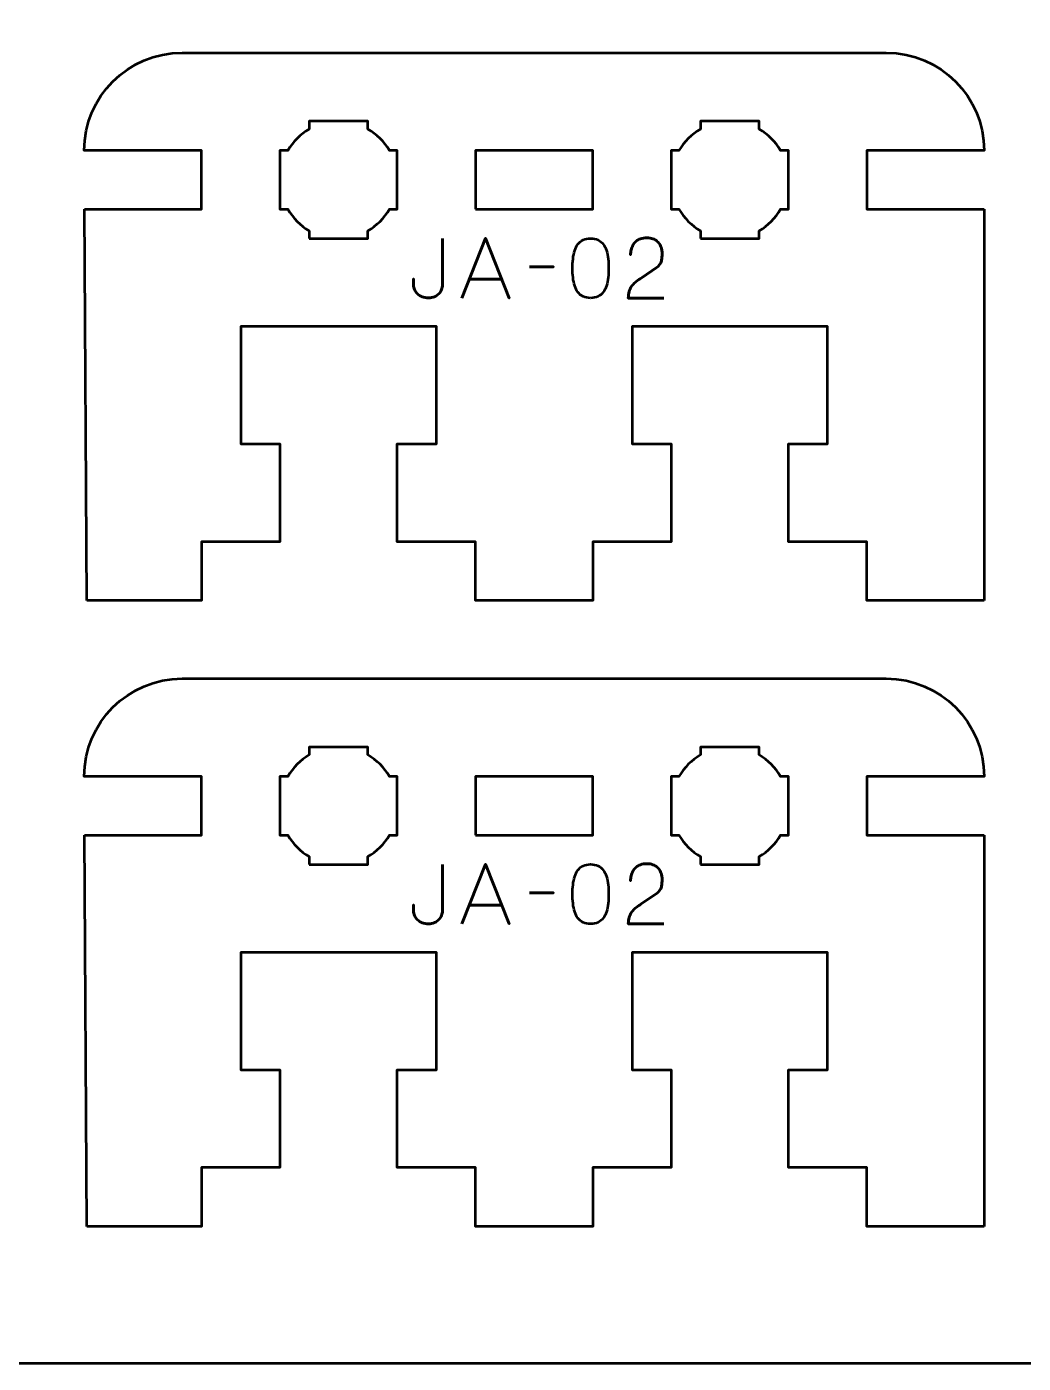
# Model space of a CAD drawing. Header units: centimetres. Extents: x -21 to 0, y -29.7 to 0.
# Drawn here: x -15.49 to -10.4, y -29.7 to -22.87 of the extents above; entities that cross this region are included whole.
import ezdxf

# ---------------------------------------------------------------- set-up
doc = ezdxf.new("R2010")
doc.units = ezdxf.units.CM
doc.header["$MEASUREMENT"] = 0
doc.layers.add('Layer 1', color=7, linetype='Continuous')

msp = doc.modelspace()

# ---------------------------------------------------------------- linework, layer by layer
at = {"layer": 'Layer 1', "lineweight": 53}
for points in [[(-13.20001, -23.8), (-12.60001, -23.8), (-12.60001, -23.5), (-13.20001, -23.5), (-13.20001, -23.8)], [(-13.20001, -27), (-12.60001, -27), (-12.60001, -26.7), (-13.20001, -26.7), (-13.20001, -27)]]:
    msp.add_lwpolyline(points, close=True, dxfattribs=at)
at = {"layer": 'Layer 1', "color": 1, "lineweight": 53}
msp.add_open_spline([(-21.00003, -29.19995), (-21.00003, -29.19995), (-21.00003, -3.49992), (-21.00003, -3.49992), (-21.00003, -3.49992), (-21.00003, -3.41709), (-20.93286, -3.34992), (-20.85003, -3.34992), (-20.85003, -3.34992), (-20.7672, -3.34992), (-20.70003, -3.28275), (-20.70003, -3.19992), (-20.70003, -3.19992), (-20.70003, -3.11709), (-20.7672, -3.04992), (-20.85003, -3.04992), (-20.85003, -3.04992), (-20.93286, -3.04992), (-21.00003, -2.98275), (-21.00003, -2.89992), (-21.00003, -2.89992), (-21.00003, -2.81709), (-20.93286, -2.74992), (-20.85003, -2.74992), (-20.85003, -2.74992), (-20.7672, -2.74992), (-20.70003, -2.68275), (-20.70003, -2.59992), (-20.70003, -2.59992), (-20.70003, -2.51709), (-20.7672, -2.44992), (-20.85003, -2.44992), (-20.85003, -2.44992), (-20.93286, -2.44992), (-21.00003, -2.38275), (-21.00003, -2.29992), (-21.00003, -2.29992), (-21.00003, -2.21709), (-20.93286, -2.14992), (-20.85003, -2.14992), (-20.85003, -2.14992), (-20.7672, -2.14992), (-20.70003, -2.08275), (-20.70003, -1.99992), (-20.70003, -1.99992), (-20.70003, -1.91709), (-20.7672, -1.84992), (-20.85003, -1.84992), (-20.85003, -1.84992), (-20.93286, -1.84992), (-21.00003, -1.78275), (-21.00003, -1.69992), (-21.00003, -1.69992), (-21.00003, -1.61709), (-20.93286, -1.54992), (-20.85003, -1.54992), (-20.85003, -1.54992), (-20.7672, -1.54992), (-20.70003, -1.48275), (-20.70003, -1.39992), (-20.70003, -1.39992), (-20.70003, -1.31709), (-20.7672, -1.24992), (-20.85003, -1.24992), (-20.85003, -1.24992), (-20.93286, -1.24992), (-21.00003, -1.18275), (-21.00003, -1.09992), (-21.00003, -1.09992), (-21.00003, -1.09992), (-21.00003, -0.49992), (-21.00003, -0.49992), (-21.00003, -0.49992), (-21.00003, -0.22295), (-20.77694, 0.00004), (-20.49994, 0.00004), (-20.49994, 0.00004), (-20.49994, 0.00004), (-0.50008, 0.00004), (-0.50008, 0.00004), (-0.50008, 0.00004), (-0.22294, 0.00004), (0.00002, -0.22295), (0.00002, -0.49992), (0.00002, -0.49992), (0.00002, -0.49992), (0.00002, -29.19995), (0.00002, -29.19995), (0.00002, -29.19995), (0.00002, -29.47695), (-0.22294, -29.70004), (-0.50008, -29.70004), (-0.50008, -29.70004), (-0.50008, -29.70004), (-20.49994, -29.70004), (-20.49994, -29.70004), (-20.49994, -29.70004), (-20.77694, -29.70004), (-21.00003, -29.47695), (-21.00003, -29.19995)], degree=3, knots=[0, 0, 0, 0, 0.04, 0.04, 0.04, 0.04, 0.08, 0.08, 0.08, 0.08, 0.12, 0.12, 0.12, 0.12, 0.16, 0.16, 0.16, 0.16, 0.2, 0.2, 0.2, 0.2, 0.24, 0.24, 0.24, 0.24, 0.28, 0.28, 0.28, 0.28, 0.32, 0.32, 0.32, 0.32, 0.36, 0.36, 0.36, 0.36, 0.4, 0.4, 0.4, 0.4, 0.44, 0.44, 0.44, 0.44, 0.48, 0.48, 0.48, 0.48, 0.52, 0.52, 0.52, 0.52, 0.56, 0.56, 0.56, 0.56, 0.6, 0.6, 0.6, 0.6, 0.64, 0.64, 0.64, 0.64, 0.68, 0.68, 0.68, 0.68, 0.72, 0.72, 0.72, 0.72, 0.76, 0.76, 0.76, 0.76, 0.8, 0.8, 0.8, 0.8, 0.84, 0.84, 0.84, 0.84, 0.88, 0.88, 0.88, 0.88, 0.92, 0.92, 0.92, 0.92, 0.96, 0.96, 0.96, 0.96, 1, 1, 1, 1], dxfattribs=at)
at = {"layer": 'Layer 1', "lineweight": 53}
for points, knots in [([(-15.19813, -23.8), (-15.19813, -23.8), (-14.60001, -23.8), (-14.60001, -23.8), (-14.60001, -23.8), (-14.60001, -23.8), (-14.60001, -23.5), (-14.60001, -23.5), (-14.60001, -23.5), (-14.60001, -23.5), (-15.20001, -23.5), (-15.20001, -23.5), (-15.20001, -23.5), (-15.20001, -23.22391), (-14.9761, -23), (-14.70001, -23)], [0, 0, 0, 0, 0.25, 0.25, 0.25, 0.25, 0.5, 0.5, 0.5, 0.5, 0.75, 0.75, 0.75, 0.75, 1, 1, 1, 1]), ([(-11.10001, -23), (-10.82392, -23), (-10.60001, -23.22391), (-10.60001, -23.5), (-10.60001, -23.5), (-10.60001, -23.5), (-11.20001, -23.5), (-11.20001, -23.5), (-11.20001, -23.5), (-11.20001, -23.5), (-11.20001, -23.8), (-11.20001, -23.8), (-11.20001, -23.8), (-11.20001, -23.8), (-10.60001, -23.8), (-10.60001, -23.8)], [0, 0, 0, 0, 0.25, 0.25, 0.25, 0.25, 0.5, 0.5, 0.5, 0.5, 0.75, 0.75, 0.75, 0.75, 1, 1, 1, 1]), ([(-14.05001, -23.95), (-14.05001, -23.95), (-14.05001, -23.90985), (-14.05001, -23.90985), (-14.05001, -23.90985), (-14.09554, -23.8835), (-14.1335, -23.84553), (-14.15985, -23.8), (-14.15985, -23.8), (-14.15985, -23.8), (-14.20001, -23.8), (-14.20001, -23.8), (-14.20001, -23.8), (-14.20001, -23.8), (-14.20001, -23.65), (-14.20001, -23.65), (-14.20001, -23.65), (-14.20001, -23.65), (-14.20001, -23.5), (-14.20001, -23.5), (-14.20001, -23.5), (-14.20001, -23.5), (-14.15985, -23.5), (-14.15985, -23.5), (-14.15985, -23.5), (-14.1335, -23.45447), (-14.09554, -23.4165), (-14.05001, -23.39015), (-14.05001, -23.39015), (-14.05001, -23.39015), (-14.05001, -23.35), (-14.05001, -23.35), (-14.05001, -23.35), (-14.05001, -23.35), (-13.90001, -23.35), (-13.90001, -23.35), (-13.90001, -23.35), (-13.90001, -23.35), (-13.75001, -23.35), (-13.75001, -23.35), (-13.75001, -23.35), (-13.75001, -23.35), (-13.75001, -23.39015), (-13.75001, -23.39015), (-13.75001, -23.39015), (-13.70448, -23.4165), (-13.66652, -23.45447), (-13.64017, -23.5), (-13.64017, -23.5), (-13.64017, -23.5), (-13.60001, -23.5), (-13.60001, -23.5), (-13.60001, -23.5), (-13.60001, -23.5), (-13.60001, -23.65), (-13.60001, -23.65), (-13.60001, -23.65), (-13.60001, -23.65), (-13.60001, -23.8), (-13.60001, -23.8), (-13.60001, -23.8), (-13.60001, -23.8), (-13.64017, -23.8), (-13.64017, -23.8), (-13.64017, -23.8), (-13.66652, -23.84553), (-13.70448, -23.8835), (-13.75001, -23.90985), (-13.75001, -23.90985), (-13.75001, -23.90985), (-13.75001, -23.95), (-13.75001, -23.95), (-13.75001, -23.95), (-13.75001, -23.95), (-13.90001, -23.95), (-13.90001, -23.95), (-13.90001, -23.95), (-13.90001, -23.95), (-14.05001, -23.95), (-14.05001, -23.95)], [0, 0, 0, 0, 0.05, 0.05, 0.05, 0.05, 0.1, 0.1, 0.1, 0.1, 0.15, 0.15, 0.15, 0.15, 0.2, 0.2, 0.2, 0.2, 0.25, 0.25, 0.25, 0.25, 0.3, 0.3, 0.3, 0.3, 0.35, 0.35, 0.35, 0.35, 0.4, 0.4, 0.4, 0.4, 0.45, 0.45, 0.45, 0.45, 0.5, 0.5, 0.5, 0.5, 0.55, 0.55, 0.55, 0.55, 0.6, 0.6, 0.6, 0.6, 0.65, 0.65, 0.65, 0.65, 0.7, 0.7, 0.7, 0.7, 0.75, 0.75, 0.75, 0.75, 0.8, 0.8, 0.8, 0.8, 0.85, 0.85, 0.85, 0.85, 0.9, 0.9, 0.9, 0.9, 0.95, 0.95, 0.95, 0.95, 1, 1, 1, 1]), ([(-12.05001, -23.95), (-12.05001, -23.95), (-12.05001, -23.90985), (-12.05001, -23.90985), (-12.05001, -23.90985), (-12.09554, -23.8835), (-12.1335, -23.84553), (-12.15985, -23.8), (-12.15985, -23.8), (-12.15985, -23.8), (-12.20001, -23.8), (-12.20001, -23.8), (-12.20001, -23.8), (-12.20001, -23.8), (-12.20001, -23.65), (-12.20001, -23.65), (-12.20001, -23.65), (-12.20001, -23.65), (-12.20001, -23.5), (-12.20001, -23.5), (-12.20001, -23.5), (-12.20001, -23.5), (-12.15985, -23.5), (-12.15985, -23.5), (-12.15985, -23.5), (-12.1335, -23.45447), (-12.09554, -23.4165), (-12.05001, -23.39015), (-12.05001, -23.39015), (-12.05001, -23.39015), (-12.05001, -23.35), (-12.05001, -23.35), (-12.05001, -23.35), (-12.05001, -23.35), (-11.90001, -23.35), (-11.90001, -23.35), (-11.90001, -23.35), (-11.90001, -23.35), (-11.75001, -23.35), (-11.75001, -23.35), (-11.75001, -23.35), (-11.75001, -23.35), (-11.75001, -23.39015), (-11.75001, -23.39015), (-11.75001, -23.39015), (-11.70448, -23.4165), (-11.66652, -23.45447), (-11.64017, -23.5), (-11.64017, -23.5), (-11.64017, -23.5), (-11.60001, -23.5), (-11.60001, -23.5), (-11.60001, -23.5), (-11.60001, -23.5), (-11.60001, -23.65), (-11.60001, -23.65), (-11.60001, -23.65), (-11.60001, -23.65), (-11.60001, -23.8), (-11.60001, -23.8), (-11.60001, -23.8), (-11.60001, -23.8), (-11.64017, -23.8), (-11.64017, -23.8), (-11.64017, -23.8), (-11.66652, -23.84553), (-11.70448, -23.8835), (-11.75001, -23.90985), (-11.75001, -23.90985), (-11.75001, -23.90985), (-11.75001, -23.95), (-11.75001, -23.95), (-11.75001, -23.95), (-11.75001, -23.95), (-11.90001, -23.95), (-11.90001, -23.95), (-11.90001, -23.95), (-11.90001, -23.95), (-12.05001, -23.95), (-12.05001, -23.95)], [0, 0, 0, 0, 0.05, 0.05, 0.05, 0.05, 0.1, 0.1, 0.1, 0.1, 0.15, 0.15, 0.15, 0.15, 0.2, 0.2, 0.2, 0.2, 0.25, 0.25, 0.25, 0.25, 0.3, 0.3, 0.3, 0.3, 0.35, 0.35, 0.35, 0.35, 0.4, 0.4, 0.4, 0.4, 0.45, 0.45, 0.45, 0.45, 0.5, 0.5, 0.5, 0.5, 0.55, 0.55, 0.55, 0.55, 0.6, 0.6, 0.6, 0.6, 0.65, 0.65, 0.65, 0.65, 0.7, 0.7, 0.7, 0.7, 0.75, 0.75, 0.75, 0.75, 0.8, 0.8, 0.8, 0.8, 0.85, 0.85, 0.85, 0.85, 0.9, 0.9, 0.9, 0.9, 0.95, 0.95, 0.95, 0.95, 1, 1, 1, 1]), ([(-10.60001, -25.8), (-10.60001, -25.8), (-11.20001, -25.8), (-11.20001, -25.8), (-11.20001, -25.8), (-11.20001, -25.8), (-11.20001, -25.5), (-11.20001, -25.5), (-11.20001, -25.5), (-11.20001, -25.5), (-11.60001, -25.50001), (-11.60001, -25.50001), (-11.60001, -25.50001), (-11.60001, -25.50001), (-11.60001, -25), (-11.60001, -25), (-11.60001, -25), (-11.60001, -25), (-11.40001, -24.99999), (-11.40001, -24.99999), (-11.40001, -24.99999), (-11.40001, -24.99999), (-11.40001, -24.4), (-11.40001, -24.4), (-11.40001, -24.4), (-11.78334, -24.4), (-12.01668, -24.4), (-12.40001, -24.4), (-12.40001, -24.4), (-12.40001, -24.4), (-12.40001, -24.99999), (-12.40001, -24.99999), (-12.40001, -24.99999), (-12.40001, -24.99999), (-12.20001, -25), (-12.20001, -25), (-12.20001, -25), (-12.20001, -25), (-12.20001, -25.5), (-12.20001, -25.5), (-12.20001, -25.5), (-12.20001, -25.5), (-12.60001, -25.5), (-12.60001, -25.5), (-12.60001, -25.5), (-12.60001, -25.5), (-12.60001, -25.8), (-12.60001, -25.8), (-12.60001, -25.8), (-12.60001, -25.8), (-13.20001, -25.8), (-13.20001, -25.8), (-13.20001, -25.8), (-13.20001, -25.8), (-13.20001, -25.5), (-13.20001, -25.5), (-13.20001, -25.5), (-13.20001, -25.5), (-13.60001, -25.50001), (-13.60001, -25.50001), (-13.60001, -25.50001), (-13.60001, -25.50001), (-13.60001, -25), (-13.60001, -25), (-13.60001, -25), (-13.60001, -25), (-13.40001, -24.99999), (-13.40001, -24.99999), (-13.40001, -24.99999), (-13.40001, -24.99999), (-13.40001, -24.4), (-13.40001, -24.4), (-13.40001, -24.4), (-13.78334, -24.4), (-14.01668, -24.4), (-14.40001, -24.4), (-14.40001, -24.4), (-14.40001, -24.4), (-14.40001, -24.99999), (-14.40001, -24.99999), (-14.40001, -24.99999), (-14.40001, -24.99999), (-14.20001, -25), (-14.20001, -25), (-14.20001, -25), (-14.20001, -25), (-14.20001, -25.5), (-14.20001, -25.5), (-14.20001, -25.5), (-14.20001, -25.5), (-14.60001, -25.5), (-14.60001, -25.5), (-14.60001, -25.5), (-14.60001, -25.5), (-14.60001, -25.8), (-14.60001, -25.8), (-14.60001, -25.8), (-14.60001, -25.8), (-15.18751, -25.8), (-15.18751, -25.8)], [0, 0, 0, 0, 0.04, 0.04, 0.04, 0.04, 0.08, 0.08, 0.08, 0.08, 0.12, 0.12, 0.12, 0.12, 0.16, 0.16, 0.16, 0.16, 0.2, 0.2, 0.2, 0.2, 0.24, 0.24, 0.24, 0.24, 0.28, 0.28, 0.28, 0.28, 0.32, 0.32, 0.32, 0.32, 0.36, 0.36, 0.36, 0.36, 0.4, 0.4, 0.4, 0.4, 0.44, 0.44, 0.44, 0.44, 0.48, 0.48, 0.48, 0.48, 0.52, 0.52, 0.52, 0.52, 0.56, 0.56, 0.56, 0.56, 0.6, 0.6, 0.6, 0.6, 0.64, 0.64, 0.64, 0.64, 0.68, 0.68, 0.68, 0.68, 0.72, 0.72, 0.72, 0.72, 0.76, 0.76, 0.76, 0.76, 0.8, 0.8, 0.8, 0.8, 0.84, 0.84, 0.84, 0.84, 0.88, 0.88, 0.88, 0.88, 0.92, 0.92, 0.92, 0.92, 0.96, 0.96, 0.96, 0.96, 1, 1, 1, 1]), ([(-15.19813, -27), (-15.19813, -27), (-14.60001, -27), (-14.60001, -27), (-14.60001, -27), (-14.60001, -27), (-14.60001, -26.7), (-14.60001, -26.7), (-14.60001, -26.7), (-14.60001, -26.7), (-15.20001, -26.7), (-15.20001, -26.7), (-15.20001, -26.7), (-15.20001, -26.42391), (-14.9761, -26.2), (-14.70001, -26.2)], [0, 0, 0, 0, 0.25, 0.25, 0.25, 0.25, 0.5, 0.5, 0.5, 0.5, 0.75, 0.75, 0.75, 0.75, 1, 1, 1, 1]), ([(-11.10001, -26.2), (-10.82392, -26.2), (-10.60001, -26.42391), (-10.60001, -26.7), (-10.60001, -26.7), (-10.60001, -26.7), (-11.20001, -26.7), (-11.20001, -26.7), (-11.20001, -26.7), (-11.20001, -26.7), (-11.20001, -27), (-11.20001, -27), (-11.20001, -27), (-11.20001, -27), (-10.60001, -27), (-10.60001, -27)], [0, 0, 0, 0, 0.25, 0.25, 0.25, 0.25, 0.5, 0.5, 0.5, 0.5, 0.75, 0.75, 0.75, 0.75, 1, 1, 1, 1]), ([(-14.05001, -27.15), (-14.05001, -27.15), (-14.05001, -27.10985), (-14.05001, -27.10985), (-14.05001, -27.10985), (-14.09554, -27.0835), (-14.1335, -27.04553), (-14.15985, -27), (-14.15985, -27), (-14.15985, -27), (-14.20001, -27), (-14.20001, -27), (-14.20001, -27), (-14.20001, -27), (-14.20001, -26.85), (-14.20001, -26.85), (-14.20001, -26.85), (-14.20001, -26.85), (-14.20001, -26.7), (-14.20001, -26.7), (-14.20001, -26.7), (-14.20001, -26.7), (-14.15985, -26.7), (-14.15985, -26.7), (-14.15985, -26.7), (-14.1335, -26.65447), (-14.09554, -26.6165), (-14.05001, -26.59015), (-14.05001, -26.59015), (-14.05001, -26.59015), (-14.05001, -26.55), (-14.05001, -26.55), (-14.05001, -26.55), (-14.05001, -26.55), (-13.90001, -26.55), (-13.90001, -26.55), (-13.90001, -26.55), (-13.90001, -26.55), (-13.75001, -26.55), (-13.75001, -26.55), (-13.75001, -26.55), (-13.75001, -26.55), (-13.75001, -26.59015), (-13.75001, -26.59015), (-13.75001, -26.59015), (-13.70448, -26.6165), (-13.66652, -26.65447), (-13.64017, -26.7), (-13.64017, -26.7), (-13.64017, -26.7), (-13.60001, -26.7), (-13.60001, -26.7), (-13.60001, -26.7), (-13.60001, -26.7), (-13.60001, -26.85), (-13.60001, -26.85), (-13.60001, -26.85), (-13.60001, -26.85), (-13.60001, -27), (-13.60001, -27), (-13.60001, -27), (-13.60001, -27), (-13.64017, -27), (-13.64017, -27), (-13.64017, -27), (-13.66652, -27.04553), (-13.70448, -27.0835), (-13.75001, -27.10985), (-13.75001, -27.10985), (-13.75001, -27.10985), (-13.75001, -27.15), (-13.75001, -27.15), (-13.75001, -27.15), (-13.75001, -27.15), (-13.90001, -27.15), (-13.90001, -27.15), (-13.90001, -27.15), (-13.90001, -27.15), (-14.05001, -27.15), (-14.05001, -27.15)], [0, 0, 0, 0, 0.05, 0.05, 0.05, 0.05, 0.1, 0.1, 0.1, 0.1, 0.15, 0.15, 0.15, 0.15, 0.2, 0.2, 0.2, 0.2, 0.25, 0.25, 0.25, 0.25, 0.3, 0.3, 0.3, 0.3, 0.35, 0.35, 0.35, 0.35, 0.4, 0.4, 0.4, 0.4, 0.45, 0.45, 0.45, 0.45, 0.5, 0.5, 0.5, 0.5, 0.55, 0.55, 0.55, 0.55, 0.6, 0.6, 0.6, 0.6, 0.65, 0.65, 0.65, 0.65, 0.7, 0.7, 0.7, 0.7, 0.75, 0.75, 0.75, 0.75, 0.8, 0.8, 0.8, 0.8, 0.85, 0.85, 0.85, 0.85, 0.9, 0.9, 0.9, 0.9, 0.95, 0.95, 0.95, 0.95, 1, 1, 1, 1]), ([(-12.05001, -27.15), (-12.05001, -27.15), (-12.05001, -27.10985), (-12.05001, -27.10985), (-12.05001, -27.10985), (-12.09554, -27.0835), (-12.1335, -27.04553), (-12.15985, -27), (-12.15985, -27), (-12.15985, -27), (-12.20001, -27), (-12.20001, -27), (-12.20001, -27), (-12.20001, -27), (-12.20001, -26.85), (-12.20001, -26.85), (-12.20001, -26.85), (-12.20001, -26.85), (-12.20001, -26.7), (-12.20001, -26.7), (-12.20001, -26.7), (-12.20001, -26.7), (-12.15985, -26.7), (-12.15985, -26.7), (-12.15985, -26.7), (-12.1335, -26.65447), (-12.09554, -26.6165), (-12.05001, -26.59015), (-12.05001, -26.59015), (-12.05001, -26.59015), (-12.05001, -26.55), (-12.05001, -26.55), (-12.05001, -26.55), (-12.05001, -26.55), (-11.90001, -26.55), (-11.90001, -26.55), (-11.90001, -26.55), (-11.90001, -26.55), (-11.75001, -26.55), (-11.75001, -26.55), (-11.75001, -26.55), (-11.75001, -26.55), (-11.75001, -26.59015), (-11.75001, -26.59015), (-11.75001, -26.59015), (-11.70448, -26.6165), (-11.66652, -26.65447), (-11.64017, -26.7), (-11.64017, -26.7), (-11.64017, -26.7), (-11.60001, -26.7), (-11.60001, -26.7), (-11.60001, -26.7), (-11.60001, -26.7), (-11.60001, -26.85), (-11.60001, -26.85), (-11.60001, -26.85), (-11.60001, -26.85), (-11.60001, -27), (-11.60001, -27), (-11.60001, -27), (-11.60001, -27), (-11.64017, -27), (-11.64017, -27), (-11.64017, -27), (-11.66652, -27.04553), (-11.70448, -27.0835), (-11.75001, -27.10985), (-11.75001, -27.10985), (-11.75001, -27.10985), (-11.75001, -27.15), (-11.75001, -27.15), (-11.75001, -27.15), (-11.75001, -27.15), (-11.90001, -27.15), (-11.90001, -27.15), (-11.90001, -27.15), (-11.90001, -27.15), (-12.05001, -27.15), (-12.05001, -27.15)], [0, 0, 0, 0, 0.05, 0.05, 0.05, 0.05, 0.1, 0.1, 0.1, 0.1, 0.15, 0.15, 0.15, 0.15, 0.2, 0.2, 0.2, 0.2, 0.25, 0.25, 0.25, 0.25, 0.3, 0.3, 0.3, 0.3, 0.35, 0.35, 0.35, 0.35, 0.4, 0.4, 0.4, 0.4, 0.45, 0.45, 0.45, 0.45, 0.5, 0.5, 0.5, 0.5, 0.55, 0.55, 0.55, 0.55, 0.6, 0.6, 0.6, 0.6, 0.65, 0.65, 0.65, 0.65, 0.7, 0.7, 0.7, 0.7, 0.75, 0.75, 0.75, 0.75, 0.8, 0.8, 0.8, 0.8, 0.85, 0.85, 0.85, 0.85, 0.9, 0.9, 0.9, 0.9, 0.95, 0.95, 0.95, 0.95, 1, 1, 1, 1]), ([(-10.60001, -29), (-10.60001, -29), (-11.20001, -29), (-11.20001, -29), (-11.20001, -29), (-11.20001, -29), (-11.20001, -28.7), (-11.20001, -28.7), (-11.20001, -28.7), (-11.20001, -28.7), (-11.60001, -28.70001), (-11.60001, -28.70001), (-11.60001, -28.70001), (-11.60001, -28.70001), (-11.60001, -28.2), (-11.60001, -28.2), (-11.60001, -28.2), (-11.60001, -28.2), (-11.40001, -28.19999), (-11.40001, -28.19999), (-11.40001, -28.19999), (-11.40001, -28.19999), (-11.40001, -27.6), (-11.40001, -27.6), (-11.40001, -27.6), (-11.78334, -27.6), (-12.01668, -27.6), (-12.40001, -27.6), (-12.40001, -27.6), (-12.40001, -27.6), (-12.40001, -28.19999), (-12.40001, -28.19999), (-12.40001, -28.19999), (-12.40001, -28.19999), (-12.20001, -28.2), (-12.20001, -28.2), (-12.20001, -28.2), (-12.20001, -28.2), (-12.20001, -28.7), (-12.20001, -28.7), (-12.20001, -28.7), (-12.20001, -28.7), (-12.60001, -28.7), (-12.60001, -28.7), (-12.60001, -28.7), (-12.60001, -28.7), (-12.60001, -29), (-12.60001, -29), (-12.60001, -29), (-12.60001, -29), (-13.20001, -29), (-13.20001, -29), (-13.20001, -29), (-13.20001, -29), (-13.20001, -28.7), (-13.20001, -28.7), (-13.20001, -28.7), (-13.20001, -28.7), (-13.60001, -28.70001), (-13.60001, -28.70001), (-13.60001, -28.70001), (-13.60001, -28.70001), (-13.60001, -28.2), (-13.60001, -28.2), (-13.60001, -28.2), (-13.60001, -28.2), (-13.40001, -28.19999), (-13.40001, -28.19999), (-13.40001, -28.19999), (-13.40001, -28.19999), (-13.40001, -27.6), (-13.40001, -27.6), (-13.40001, -27.6), (-13.78334, -27.6), (-14.01668, -27.6), (-14.40001, -27.6), (-14.40001, -27.6), (-14.40001, -27.6), (-14.40001, -28.19999), (-14.40001, -28.19999), (-14.40001, -28.19999), (-14.40001, -28.19999), (-14.20001, -28.2), (-14.20001, -28.2), (-14.20001, -28.2), (-14.20001, -28.2), (-14.20001, -28.7), (-14.20001, -28.7), (-14.20001, -28.7), (-14.20001, -28.7), (-14.60001, -28.7), (-14.60001, -28.7), (-14.60001, -28.7), (-14.60001, -28.7), (-14.60001, -29), (-14.60001, -29), (-14.60001, -29), (-14.60001, -29), (-15.18751, -29), (-15.18751, -29)], [0, 0, 0, 0, 0.04, 0.04, 0.04, 0.04, 0.08, 0.08, 0.08, 0.08, 0.12, 0.12, 0.12, 0.12, 0.16, 0.16, 0.16, 0.16, 0.2, 0.2, 0.2, 0.2, 0.24, 0.24, 0.24, 0.24, 0.28, 0.28, 0.28, 0.28, 0.32, 0.32, 0.32, 0.32, 0.36, 0.36, 0.36, 0.36, 0.4, 0.4, 0.4, 0.4, 0.44, 0.44, 0.44, 0.44, 0.48, 0.48, 0.48, 0.48, 0.52, 0.52, 0.52, 0.52, 0.56, 0.56, 0.56, 0.56, 0.6, 0.6, 0.6, 0.6, 0.64, 0.64, 0.64, 0.64, 0.68, 0.68, 0.68, 0.68, 0.72, 0.72, 0.72, 0.72, 0.76, 0.76, 0.76, 0.76, 0.8, 0.8, 0.8, 0.8, 0.84, 0.84, 0.84, 0.84, 0.88, 0.88, 0.88, 0.88, 0.92, 0.92, 0.92, 0.92, 0.96, 0.96, 0.96, 0.96, 1, 1, 1, 1])]:
    msp.add_open_spline(points, degree=3, knots=knots, dxfattribs=at)
at = {"layer": 'Layer 1', "color": 114, "lineweight": 53}
for points in [[(-14.70001, -23), (-14.70001, -23), (-11.10001, -23), (-11.10001, -23)], [(-15.18751, -25.8), (-15.18751, -25.8), (-15.19813, -23.8), (-15.19813, -23.8)], [(-10.60001, -23.8), (-10.60001, -23.8), (-10.60001, -25.50001), (-10.60001, -25.50001)], [(-14.70001, -26.2), (-14.70001, -26.2), (-11.10001, -26.2), (-11.10001, -26.2)], [(-15.18751, -29), (-15.18751, -29), (-15.19813, -27), (-15.19813, -27)], [(-10.60001, -27), (-10.60001, -27), (-10.60001, -28.70001), (-10.60001, -28.70001)]]:
    msp.add_open_spline(points, degree=3, dxfattribs=at)
at = {"layer": 'Layer 1', "color": 5, "lineweight": 53}
for points, knots in [([(-13.36821, -23.95035), (-13.36821, -23.95035), (-13.36863, -24.18742), (-13.36863, -24.18742), (-13.36863, -24.18742), (-13.36863, -24.19511), (-13.37026, -24.20287), (-13.37336, -24.21056), (-13.37336, -24.21056), (-13.37654, -24.21832), (-13.38119, -24.22538), (-13.38733, -24.23187), (-13.38733, -24.23187), (-13.39354, -24.23829), (-13.40109, -24.24351), (-13.41005, -24.24739), (-13.41005, -24.24739), (-13.41908, -24.25134), (-13.42938, -24.25332), (-13.44102, -24.25346), (-13.44102, -24.25346), (-13.45267, -24.25346), (-13.46318, -24.25155), (-13.47249, -24.24781), (-13.47249, -24.24781), (-13.48181, -24.244), (-13.48978, -24.23892), (-13.49634, -24.2325), (-13.49634, -24.2325), (-13.50297, -24.22608), (-13.50798, -24.21903), (-13.51151, -24.21119), (-13.51151, -24.21119), (-13.51504, -24.20336), (-13.5168, -24.19546), (-13.5168, -24.18742), (-13.5168, -24.18742), (-13.5168, -24.18742), (-13.5168, -24.15609), (-13.5168, -24.15609), (-13.5168, -24.15609), (-13.5168, -24.15609), (-13.5168, -24.18742), (-13.5168, -24.18742), (-13.5168, -24.18742), (-13.5168, -24.19546), (-13.51504, -24.20336), (-13.51151, -24.21119), (-13.51151, -24.21119), (-13.50798, -24.21903), (-13.50297, -24.22608), (-13.49634, -24.2325), (-13.49634, -24.2325), (-13.48978, -24.23892), (-13.48181, -24.244), (-13.47249, -24.24781), (-13.47249, -24.24781), (-13.46318, -24.25155), (-13.45267, -24.25346), (-13.44102, -24.25346), (-13.44102, -24.25346), (-13.42938, -24.25332), (-13.41908, -24.25134), (-13.41005, -24.24739), (-13.41005, -24.24739), (-13.40109, -24.24351), (-13.39354, -24.23829), (-13.38733, -24.23187), (-13.38733, -24.23187), (-13.38119, -24.22538), (-13.37654, -24.21832), (-13.37336, -24.21056), (-13.37336, -24.21056), (-13.37026, -24.20287), (-13.36863, -24.19511), (-13.36863, -24.18742), (-13.36863, -24.18742), (-13.36863, -24.18742), (-13.36821, -23.95035), (-13.36821, -23.95035)], [0, 0, 0, 0, 0.05, 0.05, 0.05, 0.05, 0.1, 0.1, 0.1, 0.1, 0.15, 0.15, 0.15, 0.15, 0.2, 0.2, 0.2, 0.2, 0.25, 0.25, 0.25, 0.25, 0.3, 0.3, 0.3, 0.3, 0.35, 0.35, 0.35, 0.35, 0.4, 0.4, 0.4, 0.4, 0.45, 0.45, 0.45, 0.45, 0.5, 0.5, 0.5, 0.5, 0.55, 0.55, 0.55, 0.55, 0.6, 0.6, 0.6, 0.6, 0.65, 0.65, 0.65, 0.65, 0.7, 0.7, 0.7, 0.7, 0.75, 0.75, 0.75, 0.75, 0.8, 0.8, 0.8, 0.8, 0.85, 0.85, 0.85, 0.85, 0.9, 0.9, 0.9, 0.9, 0.95, 0.95, 0.95, 0.95, 1, 1, 1, 1]), ([(-13.27, -24.25388), (-13.27, -24.25388), (-13.14893, -23.94866), (-13.14893, -23.94866), (-13.14893, -23.94866), (-13.14893, -23.94866), (-13.02743, -24.25388), (-13.02743, -24.25388), (-13.02743, -24.25388), (-13.02743, -24.25388), (-13.14893, -23.94866), (-13.14893, -23.94866), (-13.14893, -23.94866), (-13.14893, -23.94866), (-13.27, -24.25388), (-13.27, -24.25388)], [0, 0, 0, 0, 0.25, 0.25, 0.25, 0.25, 0.5, 0.5, 0.5, 0.5, 0.75, 0.75, 0.75, 0.75, 1, 1, 1, 1]), ([(-12.61172, -24.25388), (-12.59691, -24.25381), (-12.58414, -24.2512), (-12.57348, -24.24612), (-12.57348, -24.24612), (-12.5629, -24.24104), (-12.55408, -24.23377), (-12.54703, -24.22453), (-12.54703, -24.22453), (-12.54004, -24.21522), (-12.53454, -24.20421), (-12.53045, -24.19151), (-12.53045, -24.19151), (-12.52642, -24.17881), (-12.52353, -24.16491), (-12.52191, -24.14967), (-12.52191, -24.14967), (-12.52021, -24.13443), (-12.51937, -24.11841), (-12.51944, -24.10148), (-12.51944, -24.10148), (-12.51937, -24.08462), (-12.52021, -24.0686), (-12.52191, -24.05343), (-12.52191, -24.05343), (-12.52353, -24.03826), (-12.52642, -24.02429), (-12.53045, -24.01159), (-12.53045, -24.01159), (-12.53454, -23.99896), (-12.54004, -23.98796), (-12.54703, -23.97857), (-12.54703, -23.97857), (-12.55408, -23.96926), (-12.5629, -23.96199), (-12.57348, -23.95691), (-12.57348, -23.95691), (-12.58414, -23.95176), (-12.59691, -23.94915), (-12.61172, -23.94908), (-12.61172, -23.94908), (-12.62654, -23.94915), (-12.63931, -23.95176), (-12.64997, -23.95691), (-12.64997, -23.95691), (-12.66055, -23.96199), (-12.66937, -23.96926), (-12.67642, -23.97857), (-12.67642, -23.97857), (-12.68341, -23.98796), (-12.68891, -23.99896), (-12.693, -24.01159), (-12.693, -24.01159), (-12.69703, -24.02429), (-12.69992, -24.03826), (-12.70154, -24.05343), (-12.70154, -24.05343), (-12.70323, -24.0686), (-12.70408, -24.08462), (-12.70401, -24.10148), (-12.70401, -24.10148), (-12.70408, -24.11841), (-12.70323, -24.13443), (-12.70154, -24.14967), (-12.70154, -24.14967), (-12.69992, -24.16491), (-12.69703, -24.17881), (-12.693, -24.19151), (-12.693, -24.19151), (-12.68891, -24.20421), (-12.68341, -24.21522), (-12.67642, -24.22453), (-12.67642, -24.22453), (-12.66937, -24.23377), (-12.66055, -24.24104), (-12.64997, -24.24612), (-12.64997, -24.24612), (-12.63931, -24.2512), (-12.62654, -24.25381), (-12.61172, -24.25388)], [0, 0, 0, 0, 0.05, 0.05, 0.05, 0.05, 0.1, 0.1, 0.1, 0.1, 0.15, 0.15, 0.15, 0.15, 0.2, 0.2, 0.2, 0.2, 0.25, 0.25, 0.25, 0.25, 0.3, 0.3, 0.3, 0.3, 0.35, 0.35, 0.35, 0.35, 0.4, 0.4, 0.4, 0.4, 0.45, 0.45, 0.45, 0.45, 0.5, 0.5, 0.5, 0.5, 0.55, 0.55, 0.55, 0.55, 0.6, 0.6, 0.6, 0.6, 0.65, 0.65, 0.65, 0.65, 0.7, 0.7, 0.7, 0.7, 0.75, 0.75, 0.75, 0.75, 0.8, 0.8, 0.8, 0.8, 0.85, 0.85, 0.85, 0.85, 0.9, 0.9, 0.9, 0.9, 0.95, 0.95, 0.95, 0.95, 1, 1, 1, 1]), ([(-12.61172, -24.25388), (-12.59691, -24.25381), (-12.58414, -24.2512), (-12.57348, -24.24612), (-12.57348, -24.24612), (-12.5629, -24.24104), (-12.55408, -24.23377), (-12.54703, -24.22453), (-12.54703, -24.22453), (-12.54004, -24.21522), (-12.53454, -24.20421), (-12.53045, -24.19151), (-12.53045, -24.19151), (-12.52642, -24.17881), (-12.52353, -24.16491), (-12.52191, -24.14967), (-12.52191, -24.14967), (-12.52021, -24.13443), (-12.51937, -24.11841), (-12.51944, -24.10148), (-12.51944, -24.10148), (-12.51937, -24.08462), (-12.52021, -24.0686), (-12.52191, -24.05343), (-12.52191, -24.05343), (-12.52353, -24.03826), (-12.52642, -24.02429), (-12.53045, -24.01159), (-12.53045, -24.01159), (-12.53454, -23.99896), (-12.54004, -23.98796), (-12.54703, -23.97857), (-12.54703, -23.97857), (-12.55408, -23.96926), (-12.5629, -23.96199), (-12.57348, -23.95691), (-12.57348, -23.95691), (-12.58414, -23.95176), (-12.59691, -23.94915), (-12.61172, -23.94908), (-12.61172, -23.94908), (-12.62654, -23.94915), (-12.63931, -23.95176), (-12.64997, -23.95691), (-12.64997, -23.95691), (-12.66055, -23.96199), (-12.66937, -23.96926), (-12.67642, -23.97857), (-12.67642, -23.97857), (-12.68341, -23.98796), (-12.68891, -23.99896), (-12.693, -24.01159), (-12.693, -24.01159), (-12.69703, -24.02429), (-12.69992, -24.03826), (-12.70154, -24.05343), (-12.70154, -24.05343), (-12.70323, -24.0686), (-12.70408, -24.08462), (-12.70401, -24.10148), (-12.70401, -24.10148), (-12.70408, -24.11841), (-12.70323, -24.13443), (-12.70154, -24.14967), (-12.70154, -24.14967), (-12.69992, -24.16491), (-12.69703, -24.17881), (-12.693, -24.19151), (-12.693, -24.19151), (-12.68891, -24.20421), (-12.68341, -24.21522), (-12.67642, -24.22453), (-12.67642, -24.22453), (-12.66937, -24.23377), (-12.66055, -24.24104), (-12.64997, -24.24612), (-12.64997, -24.24612), (-12.63931, -24.2512), (-12.62654, -24.25381), (-12.61172, -24.25388)], [0, 0, 0, 0, 0.05, 0.05, 0.05, 0.05, 0.1, 0.1, 0.1, 0.1, 0.15, 0.15, 0.15, 0.15, 0.2, 0.2, 0.2, 0.2, 0.25, 0.25, 0.25, 0.25, 0.3, 0.3, 0.3, 0.3, 0.35, 0.35, 0.35, 0.35, 0.4, 0.4, 0.4, 0.4, 0.45, 0.45, 0.45, 0.45, 0.5, 0.5, 0.5, 0.5, 0.55, 0.55, 0.55, 0.55, 0.6, 0.6, 0.6, 0.6, 0.65, 0.65, 0.65, 0.65, 0.7, 0.7, 0.7, 0.7, 0.75, 0.75, 0.75, 0.75, 0.8, 0.8, 0.8, 0.8, 0.85, 0.85, 0.85, 0.85, 0.9, 0.9, 0.9, 0.9, 0.95, 0.95, 0.95, 0.95, 1, 1, 1, 1]), ([(-12.2375, -24.25388), (-12.2375, -24.25388), (-12.41911, -24.25388), (-12.41911, -24.25388), (-12.41911, -24.25388), (-12.41876, -24.2416), (-12.41721, -24.23074), (-12.41459, -24.22142), (-12.41459, -24.22142), (-12.41191, -24.21211), (-12.40832, -24.20393), (-12.40387, -24.19687), (-12.40387, -24.19687), (-12.39935, -24.18982), (-12.3942, -24.18354), (-12.38835, -24.17803), (-12.38835, -24.17803), (-12.38249, -24.17246), (-12.37621, -24.16738), (-12.36944, -24.16258), (-12.36944, -24.16258), (-12.36267, -24.15785), (-12.35568, -24.15313), (-12.34841, -24.14847), (-12.34841, -24.14847), (-12.34841, -24.14847), (-12.27602, -24.10021), (-12.27602, -24.10021), (-12.27602, -24.10021), (-12.26862, -24.09499), (-12.26283, -24.08928), (-12.25874, -24.08314), (-12.25874, -24.08314), (-12.25458, -24.077), (-12.25168, -24.07051), (-12.24992, -24.06366), (-12.24992, -24.06366), (-12.24823, -24.05689), (-12.24717, -24.04991), (-12.24682, -24.04285), (-12.24682, -24.04285), (-12.24646, -24.03572), (-12.24632, -24.0286), (-12.24639, -24.02147), (-12.24639, -24.02147), (-12.24639, -24.01562), (-12.24717, -24.00934), (-12.24872, -24.00256), (-12.24872, -24.00256), (-12.25034, -23.99586), (-12.25288, -23.98916), (-12.25648, -23.98253), (-12.25648, -23.98253), (-12.26008, -23.97589), (-12.26488, -23.96983), (-12.27087, -23.96432), (-12.27087, -23.96432), (-12.27687, -23.95889), (-12.28428, -23.95452), (-12.2931, -23.9512), (-12.2931, -23.9512), (-12.30192, -23.94788), (-12.31229, -23.94619), (-12.32428, -23.94612), (-12.32428, -23.94612), (-12.33635, -23.94619), (-12.347, -23.94788), (-12.35618, -23.95113), (-12.35618, -23.95113), (-12.36535, -23.95437), (-12.37318, -23.95889), (-12.37967, -23.9646), (-12.37967, -23.9646), (-12.38616, -23.97032), (-12.39138, -23.97695), (-12.39547, -23.98436), (-12.39547, -23.98436), (-12.39957, -23.99177), (-12.40253, -23.99967), (-12.40443, -24.008), (-12.40443, -24.008), (-12.40634, -24.01632), (-12.40726, -24.02479), (-12.40726, -24.03333), (-12.40726, -24.03333), (-12.40726, -24.02479), (-12.40634, -24.01632), (-12.40443, -24.008), (-12.40443, -24.008), (-12.40253, -23.99967), (-12.39957, -23.99177), (-12.39547, -23.98436), (-12.39547, -23.98436), (-12.39138, -23.97695), (-12.38616, -23.97032), (-12.37967, -23.9646), (-12.37967, -23.9646), (-12.37318, -23.95889), (-12.36535, -23.95437), (-12.35618, -23.95113), (-12.35618, -23.95113), (-12.347, -23.94788), (-12.33635, -23.94619), (-12.32428, -23.94612), (-12.32428, -23.94612), (-12.31229, -23.94619), (-12.30192, -23.94788), (-12.2931, -23.9512), (-12.2931, -23.9512), (-12.28428, -23.95452), (-12.27687, -23.95889), (-12.27087, -23.96432), (-12.27087, -23.96432), (-12.26488, -23.96983), (-12.26008, -23.97589), (-12.25648, -23.98253), (-12.25648, -23.98253), (-12.25288, -23.98916), (-12.25034, -23.99586), (-12.24872, -24.00256), (-12.24872, -24.00256), (-12.24717, -24.00934), (-12.24639, -24.01562), (-12.24639, -24.02147), (-12.24639, -24.02147), (-12.24632, -24.0286), (-12.24646, -24.03572), (-12.24682, -24.04285), (-12.24682, -24.04285), (-12.24717, -24.04991), (-12.24823, -24.05689), (-12.24992, -24.06366), (-12.24992, -24.06366), (-12.25168, -24.07051), (-12.25458, -24.077), (-12.25874, -24.08314), (-12.25874, -24.08314), (-12.26283, -24.08928), (-12.26862, -24.09499), (-12.27602, -24.10021), (-12.27602, -24.10021), (-12.27602, -24.10021), (-12.34841, -24.14847), (-12.34841, -24.14847), (-12.34841, -24.14847), (-12.35568, -24.15313), (-12.36267, -24.15785), (-12.36944, -24.16258), (-12.36944, -24.16258), (-12.37621, -24.16738), (-12.38249, -24.17246), (-12.38835, -24.17803), (-12.38835, -24.17803), (-12.3942, -24.18354), (-12.39935, -24.18982), (-12.40387, -24.19687), (-12.40387, -24.19687), (-12.40832, -24.20393), (-12.41191, -24.21211), (-12.41459, -24.22142), (-12.41459, -24.22142), (-12.41721, -24.23074), (-12.41876, -24.2416), (-12.41911, -24.25388), (-12.41911, -24.25388), (-12.41911, -24.25388), (-12.2375, -24.25388), (-12.2375, -24.25388)], [0, 0, 0, 0, 0.0238095, 0.0238095, 0.0238095, 0.0238095, 0.047619, 0.047619, 0.047619, 0.047619, 0.0714286, 0.0714286, 0.0714286, 0.0714286, 0.0952381, 0.0952381, 0.0952381, 0.0952381, 0.1190476, 0.1190476, 0.1190476, 0.1190476, 0.1428571, 0.1428571, 0.1428571, 0.1428571, 0.1666667, 0.1666667, 0.1666667, 0.1666667, 0.1904762, 0.1904762, 0.1904762, 0.1904762, 0.2142857, 0.2142857, 0.2142857, 0.2142857, 0.2380952, 0.2380952, 0.2380952, 0.2380952, 0.2619048, 0.2619048, 0.2619048, 0.2619048, 0.2857143, 0.2857143, 0.2857143, 0.2857143, 0.3095238, 0.3095238, 0.3095238, 0.3095238, 0.3333333, 0.3333333, 0.3333333, 0.3333333, 0.3571429, 0.3571429, 0.3571429, 0.3571429, 0.3809524, 0.3809524, 0.3809524, 0.3809524, 0.4047619, 0.4047619, 0.4047619, 0.4047619, 0.4285714, 0.4285714, 0.4285714, 0.4285714, 0.452381, 0.452381, 0.452381, 0.452381, 0.4761905, 0.4761905, 0.4761905, 0.4761905, 0.5, 0.5, 0.5, 0.5, 0.5238095, 0.5238095, 0.5238095, 0.5238095, 0.547619, 0.547619, 0.547619, 0.547619, 0.5714286, 0.5714286, 0.5714286, 0.5714286, 0.5952381, 0.5952381, 0.5952381, 0.5952381, 0.6190476, 0.6190476, 0.6190476, 0.6190476, 0.6428571, 0.6428571, 0.6428571, 0.6428571, 0.6666667, 0.6666667, 0.6666667, 0.6666667, 0.6904762, 0.6904762, 0.6904762, 0.6904762, 0.7142857, 0.7142857, 0.7142857, 0.7142857, 0.7380952, 0.7380952, 0.7380952, 0.7380952, 0.7619048, 0.7619048, 0.7619048, 0.7619048, 0.7857143, 0.7857143, 0.7857143, 0.7857143, 0.8095238, 0.8095238, 0.8095238, 0.8095238, 0.8333333, 0.8333333, 0.8333333, 0.8333333, 0.8571429, 0.8571429, 0.8571429, 0.8571429, 0.8809524, 0.8809524, 0.8809524, 0.8809524, 0.9047619, 0.9047619, 0.9047619, 0.9047619, 0.9285714, 0.9285714, 0.9285714, 0.9285714, 0.952381, 0.952381, 0.952381, 0.952381, 0.9761905, 0.9761905, 0.9761905, 0.9761905, 1, 1, 1, 1]), ([(-12.92414, -24.09428), (-12.92414, -24.09428), (-12.80095, -24.09428), (-12.80095, -24.09428), (-12.80095, -24.09428), (-12.80095, -24.09428), (-12.92414, -24.09428), (-12.92414, -24.09428)], [0, 0, 0, 0, 0.5, 0.5, 0.5, 0.5, 1, 1, 1, 1]), ([(-13.2319, -24.15778), (-13.2319, -24.15778), (-13.06596, -24.15778), (-13.06596, -24.15778), (-13.06596, -24.15778), (-13.06596, -24.15778), (-13.2319, -24.15778), (-13.2319, -24.15778)], [0, 0, 0, 0, 0.5, 0.5, 0.5, 0.5, 1, 1, 1, 1]), ([(-13.36821, -27.15035), (-13.36821, -27.15035), (-13.36863, -27.38742), (-13.36863, -27.38742), (-13.36863, -27.38742), (-13.36863, -27.39511), (-13.37026, -27.40287), (-13.37336, -27.41056), (-13.37336, -27.41056), (-13.37654, -27.41832), (-13.38119, -27.42538), (-13.38733, -27.43187), (-13.38733, -27.43187), (-13.39354, -27.43829), (-13.40109, -27.44351), (-13.41005, -27.44739), (-13.41005, -27.44739), (-13.41908, -27.45134), (-13.42938, -27.45332), (-13.44102, -27.45346), (-13.44102, -27.45346), (-13.45267, -27.45346), (-13.46318, -27.45155), (-13.47249, -27.44781), (-13.47249, -27.44781), (-13.48181, -27.444), (-13.48978, -27.43892), (-13.49634, -27.4325), (-13.49634, -27.4325), (-13.50297, -27.42608), (-13.50798, -27.41903), (-13.51151, -27.41119), (-13.51151, -27.41119), (-13.51504, -27.40336), (-13.5168, -27.39546), (-13.5168, -27.38742), (-13.5168, -27.38742), (-13.5168, -27.38742), (-13.5168, -27.35609), (-13.5168, -27.35609), (-13.5168, -27.35609), (-13.5168, -27.35609), (-13.5168, -27.38742), (-13.5168, -27.38742), (-13.5168, -27.38742), (-13.5168, -27.39546), (-13.51504, -27.40336), (-13.51151, -27.41119), (-13.51151, -27.41119), (-13.50798, -27.41903), (-13.50297, -27.42608), (-13.49634, -27.4325), (-13.49634, -27.4325), (-13.48978, -27.43892), (-13.48181, -27.444), (-13.47249, -27.44781), (-13.47249, -27.44781), (-13.46318, -27.45155), (-13.45267, -27.45346), (-13.44102, -27.45346), (-13.44102, -27.45346), (-13.42938, -27.45332), (-13.41908, -27.45134), (-13.41005, -27.44739), (-13.41005, -27.44739), (-13.40109, -27.44351), (-13.39354, -27.43829), (-13.38733, -27.43187), (-13.38733, -27.43187), (-13.38119, -27.42538), (-13.37654, -27.41832), (-13.37336, -27.41056), (-13.37336, -27.41056), (-13.37026, -27.40287), (-13.36863, -27.39511), (-13.36863, -27.38742), (-13.36863, -27.38742), (-13.36863, -27.38742), (-13.36821, -27.15035), (-13.36821, -27.15035)], [0, 0, 0, 0, 0.05, 0.05, 0.05, 0.05, 0.1, 0.1, 0.1, 0.1, 0.15, 0.15, 0.15, 0.15, 0.2, 0.2, 0.2, 0.2, 0.25, 0.25, 0.25, 0.25, 0.3, 0.3, 0.3, 0.3, 0.35, 0.35, 0.35, 0.35, 0.4, 0.4, 0.4, 0.4, 0.45, 0.45, 0.45, 0.45, 0.5, 0.5, 0.5, 0.5, 0.55, 0.55, 0.55, 0.55, 0.6, 0.6, 0.6, 0.6, 0.65, 0.65, 0.65, 0.65, 0.7, 0.7, 0.7, 0.7, 0.75, 0.75, 0.75, 0.75, 0.8, 0.8, 0.8, 0.8, 0.85, 0.85, 0.85, 0.85, 0.9, 0.9, 0.9, 0.9, 0.95, 0.95, 0.95, 0.95, 1, 1, 1, 1]), ([(-13.27, -27.45388), (-13.27, -27.45388), (-13.14893, -27.14866), (-13.14893, -27.14866), (-13.14893, -27.14866), (-13.14893, -27.14866), (-13.02743, -27.45388), (-13.02743, -27.45388), (-13.02743, -27.45388), (-13.02743, -27.45388), (-13.14893, -27.14866), (-13.14893, -27.14866), (-13.14893, -27.14866), (-13.14893, -27.14866), (-13.27, -27.45388), (-13.27, -27.45388)], [0, 0, 0, 0, 0.25, 0.25, 0.25, 0.25, 0.5, 0.5, 0.5, 0.5, 0.75, 0.75, 0.75, 0.75, 1, 1, 1, 1]), ([(-12.61172, -27.45388), (-12.59691, -27.45381), (-12.58414, -27.4512), (-12.57348, -27.44612), (-12.57348, -27.44612), (-12.5629, -27.44104), (-12.55408, -27.43377), (-12.54703, -27.42453), (-12.54703, -27.42453), (-12.54004, -27.41522), (-12.53454, -27.40421), (-12.53045, -27.39151), (-12.53045, -27.39151), (-12.52642, -27.37881), (-12.52353, -27.36491), (-12.52191, -27.34967), (-12.52191, -27.34967), (-12.52021, -27.33443), (-12.51937, -27.31841), (-12.51944, -27.30148), (-12.51944, -27.30148), (-12.51937, -27.28462), (-12.52021, -27.2686), (-12.52191, -27.25343), (-12.52191, -27.25343), (-12.52353, -27.23826), (-12.52642, -27.22429), (-12.53045, -27.21159), (-12.53045, -27.21159), (-12.53454, -27.19896), (-12.54004, -27.18796), (-12.54703, -27.17857), (-12.54703, -27.17857), (-12.55408, -27.16926), (-12.5629, -27.16199), (-12.57348, -27.15691), (-12.57348, -27.15691), (-12.58414, -27.15176), (-12.59691, -27.14915), (-12.61172, -27.14908), (-12.61172, -27.14908), (-12.62654, -27.14915), (-12.63931, -27.15176), (-12.64997, -27.15691), (-12.64997, -27.15691), (-12.66055, -27.16199), (-12.66937, -27.16926), (-12.67642, -27.17857), (-12.67642, -27.17857), (-12.68341, -27.18796), (-12.68891, -27.19896), (-12.693, -27.21159), (-12.693, -27.21159), (-12.69703, -27.22429), (-12.69992, -27.23826), (-12.70154, -27.25343), (-12.70154, -27.25343), (-12.70323, -27.2686), (-12.70408, -27.28462), (-12.70401, -27.30148), (-12.70401, -27.30148), (-12.70408, -27.31841), (-12.70323, -27.33443), (-12.70154, -27.34967), (-12.70154, -27.34967), (-12.69992, -27.36491), (-12.69703, -27.37881), (-12.693, -27.39151), (-12.693, -27.39151), (-12.68891, -27.40421), (-12.68341, -27.41522), (-12.67642, -27.42453), (-12.67642, -27.42453), (-12.66937, -27.43377), (-12.66055, -27.44104), (-12.64997, -27.44612), (-12.64997, -27.44612), (-12.63931, -27.4512), (-12.62654, -27.45381), (-12.61172, -27.45388)], [0, 0, 0, 0, 0.05, 0.05, 0.05, 0.05, 0.1, 0.1, 0.1, 0.1, 0.15, 0.15, 0.15, 0.15, 0.2, 0.2, 0.2, 0.2, 0.25, 0.25, 0.25, 0.25, 0.3, 0.3, 0.3, 0.3, 0.35, 0.35, 0.35, 0.35, 0.4, 0.4, 0.4, 0.4, 0.45, 0.45, 0.45, 0.45, 0.5, 0.5, 0.5, 0.5, 0.55, 0.55, 0.55, 0.55, 0.6, 0.6, 0.6, 0.6, 0.65, 0.65, 0.65, 0.65, 0.7, 0.7, 0.7, 0.7, 0.75, 0.75, 0.75, 0.75, 0.8, 0.8, 0.8, 0.8, 0.85, 0.85, 0.85, 0.85, 0.9, 0.9, 0.9, 0.9, 0.95, 0.95, 0.95, 0.95, 1, 1, 1, 1]), ([(-12.61172, -27.45388), (-12.59691, -27.45381), (-12.58414, -27.4512), (-12.57348, -27.44612), (-12.57348, -27.44612), (-12.5629, -27.44104), (-12.55408, -27.43377), (-12.54703, -27.42453), (-12.54703, -27.42453), (-12.54004, -27.41522), (-12.53454, -27.40421), (-12.53045, -27.39151), (-12.53045, -27.39151), (-12.52642, -27.37881), (-12.52353, -27.36491), (-12.52191, -27.34967), (-12.52191, -27.34967), (-12.52021, -27.33443), (-12.51937, -27.31841), (-12.51944, -27.30148), (-12.51944, -27.30148), (-12.51937, -27.28462), (-12.52021, -27.2686), (-12.52191, -27.25343), (-12.52191, -27.25343), (-12.52353, -27.23826), (-12.52642, -27.22429), (-12.53045, -27.21159), (-12.53045, -27.21159), (-12.53454, -27.19896), (-12.54004, -27.18796), (-12.54703, -27.17857), (-12.54703, -27.17857), (-12.55408, -27.16926), (-12.5629, -27.16199), (-12.57348, -27.15691), (-12.57348, -27.15691), (-12.58414, -27.15176), (-12.59691, -27.14915), (-12.61172, -27.14908), (-12.61172, -27.14908), (-12.62654, -27.14915), (-12.63931, -27.15176), (-12.64997, -27.15691), (-12.64997, -27.15691), (-12.66055, -27.16199), (-12.66937, -27.16926), (-12.67642, -27.17857), (-12.67642, -27.17857), (-12.68341, -27.18796), (-12.68891, -27.19896), (-12.693, -27.21159), (-12.693, -27.21159), (-12.69703, -27.22429), (-12.69992, -27.23826), (-12.70154, -27.25343), (-12.70154, -27.25343), (-12.70323, -27.2686), (-12.70408, -27.28462), (-12.70401, -27.30148), (-12.70401, -27.30148), (-12.70408, -27.31841), (-12.70323, -27.33443), (-12.70154, -27.34967), (-12.70154, -27.34967), (-12.69992, -27.36491), (-12.69703, -27.37881), (-12.693, -27.39151), (-12.693, -27.39151), (-12.68891, -27.40421), (-12.68341, -27.41522), (-12.67642, -27.42453), (-12.67642, -27.42453), (-12.66937, -27.43377), (-12.66055, -27.44104), (-12.64997, -27.44612), (-12.64997, -27.44612), (-12.63931, -27.4512), (-12.62654, -27.45381), (-12.61172, -27.45388)], [0, 0, 0, 0, 0.05, 0.05, 0.05, 0.05, 0.1, 0.1, 0.1, 0.1, 0.15, 0.15, 0.15, 0.15, 0.2, 0.2, 0.2, 0.2, 0.25, 0.25, 0.25, 0.25, 0.3, 0.3, 0.3, 0.3, 0.35, 0.35, 0.35, 0.35, 0.4, 0.4, 0.4, 0.4, 0.45, 0.45, 0.45, 0.45, 0.5, 0.5, 0.5, 0.5, 0.55, 0.55, 0.55, 0.55, 0.6, 0.6, 0.6, 0.6, 0.65, 0.65, 0.65, 0.65, 0.7, 0.7, 0.7, 0.7, 0.75, 0.75, 0.75, 0.75, 0.8, 0.8, 0.8, 0.8, 0.85, 0.85, 0.85, 0.85, 0.9, 0.9, 0.9, 0.9, 0.95, 0.95, 0.95, 0.95, 1, 1, 1, 1]), ([(-12.2375, -27.45388), (-12.2375, -27.45388), (-12.41911, -27.45388), (-12.41911, -27.45388), (-12.41911, -27.45388), (-12.41876, -27.4416), (-12.41721, -27.43074), (-12.41459, -27.42142), (-12.41459, -27.42142), (-12.41191, -27.41211), (-12.40832, -27.40393), (-12.40387, -27.39687), (-12.40387, -27.39687), (-12.39935, -27.38982), (-12.3942, -27.38354), (-12.38835, -27.37803), (-12.38835, -27.37803), (-12.38249, -27.37246), (-12.37621, -27.36738), (-12.36944, -27.36258), (-12.36944, -27.36258), (-12.36267, -27.35785), (-12.35568, -27.35313), (-12.34841, -27.34847), (-12.34841, -27.34847), (-12.34841, -27.34847), (-12.27602, -27.30021), (-12.27602, -27.30021), (-12.27602, -27.30021), (-12.26862, -27.29499), (-12.26283, -27.28928), (-12.25874, -27.28314), (-12.25874, -27.28314), (-12.25458, -27.277), (-12.25168, -27.27051), (-12.24992, -27.26366), (-12.24992, -27.26366), (-12.24823, -27.25689), (-12.24717, -27.24991), (-12.24682, -27.24285), (-12.24682, -27.24285), (-12.24646, -27.23572), (-12.24632, -27.2286), (-12.24639, -27.22147), (-12.24639, -27.22147), (-12.24639, -27.21562), (-12.24717, -27.20934), (-12.24872, -27.20256), (-12.24872, -27.20256), (-12.25034, -27.19586), (-12.25288, -27.18916), (-12.25648, -27.18253), (-12.25648, -27.18253), (-12.26008, -27.17589), (-12.26488, -27.16983), (-12.27087, -27.16432), (-12.27087, -27.16432), (-12.27687, -27.15889), (-12.28428, -27.15452), (-12.2931, -27.1512), (-12.2931, -27.1512), (-12.30192, -27.14788), (-12.31229, -27.14619), (-12.32428, -27.14612), (-12.32428, -27.14612), (-12.33635, -27.14619), (-12.347, -27.14788), (-12.35618, -27.15113), (-12.35618, -27.15113), (-12.36535, -27.15437), (-12.37318, -27.15889), (-12.37967, -27.1646), (-12.37967, -27.1646), (-12.38616, -27.17032), (-12.39138, -27.17695), (-12.39547, -27.18436), (-12.39547, -27.18436), (-12.39957, -27.19177), (-12.40253, -27.19967), (-12.40443, -27.208), (-12.40443, -27.208), (-12.40634, -27.21632), (-12.40726, -27.22479), (-12.40726, -27.23333), (-12.40726, -27.23333), (-12.40726, -27.22479), (-12.40634, -27.21632), (-12.40443, -27.208), (-12.40443, -27.208), (-12.40253, -27.19967), (-12.39957, -27.19177), (-12.39547, -27.18436), (-12.39547, -27.18436), (-12.39138, -27.17695), (-12.38616, -27.17032), (-12.37967, -27.1646), (-12.37967, -27.1646), (-12.37318, -27.15889), (-12.36535, -27.15437), (-12.35618, -27.15113), (-12.35618, -27.15113), (-12.347, -27.14788), (-12.33635, -27.14619), (-12.32428, -27.14612), (-12.32428, -27.14612), (-12.31229, -27.14619), (-12.30192, -27.14788), (-12.2931, -27.1512), (-12.2931, -27.1512), (-12.28428, -27.15452), (-12.27687, -27.15889), (-12.27087, -27.16432), (-12.27087, -27.16432), (-12.26488, -27.16983), (-12.26008, -27.17589), (-12.25648, -27.18253), (-12.25648, -27.18253), (-12.25288, -27.18916), (-12.25034, -27.19586), (-12.24872, -27.20256), (-12.24872, -27.20256), (-12.24717, -27.20934), (-12.24639, -27.21562), (-12.24639, -27.22147), (-12.24639, -27.22147), (-12.24632, -27.2286), (-12.24646, -27.23572), (-12.24682, -27.24285), (-12.24682, -27.24285), (-12.24717, -27.24991), (-12.24823, -27.25689), (-12.24992, -27.26366), (-12.24992, -27.26366), (-12.25168, -27.27051), (-12.25458, -27.277), (-12.25874, -27.28314), (-12.25874, -27.28314), (-12.26283, -27.28928), (-12.26862, -27.29499), (-12.27602, -27.30021), (-12.27602, -27.30021), (-12.27602, -27.30021), (-12.34841, -27.34847), (-12.34841, -27.34847), (-12.34841, -27.34847), (-12.35568, -27.35313), (-12.36267, -27.35785), (-12.36944, -27.36258), (-12.36944, -27.36258), (-12.37621, -27.36738), (-12.38249, -27.37246), (-12.38835, -27.37803), (-12.38835, -27.37803), (-12.3942, -27.38354), (-12.39935, -27.38982), (-12.40387, -27.39687), (-12.40387, -27.39687), (-12.40832, -27.40393), (-12.41191, -27.41211), (-12.41459, -27.42142), (-12.41459, -27.42142), (-12.41721, -27.43074), (-12.41876, -27.4416), (-12.41911, -27.45388), (-12.41911, -27.45388), (-12.41911, -27.45388), (-12.2375, -27.45388), (-12.2375, -27.45388)], [0, 0, 0, 0, 0.0238095, 0.0238095, 0.0238095, 0.0238095, 0.047619, 0.047619, 0.047619, 0.047619, 0.0714286, 0.0714286, 0.0714286, 0.0714286, 0.0952381, 0.0952381, 0.0952381, 0.0952381, 0.1190476, 0.1190476, 0.1190476, 0.1190476, 0.1428571, 0.1428571, 0.1428571, 0.1428571, 0.1666667, 0.1666667, 0.1666667, 0.1666667, 0.1904762, 0.1904762, 0.1904762, 0.1904762, 0.2142857, 0.2142857, 0.2142857, 0.2142857, 0.2380952, 0.2380952, 0.2380952, 0.2380952, 0.2619048, 0.2619048, 0.2619048, 0.2619048, 0.2857143, 0.2857143, 0.2857143, 0.2857143, 0.3095238, 0.3095238, 0.3095238, 0.3095238, 0.3333333, 0.3333333, 0.3333333, 0.3333333, 0.3571429, 0.3571429, 0.3571429, 0.3571429, 0.3809524, 0.3809524, 0.3809524, 0.3809524, 0.4047619, 0.4047619, 0.4047619, 0.4047619, 0.4285714, 0.4285714, 0.4285714, 0.4285714, 0.452381, 0.452381, 0.452381, 0.452381, 0.4761905, 0.4761905, 0.4761905, 0.4761905, 0.5, 0.5, 0.5, 0.5, 0.5238095, 0.5238095, 0.5238095, 0.5238095, 0.547619, 0.547619, 0.547619, 0.547619, 0.5714286, 0.5714286, 0.5714286, 0.5714286, 0.5952381, 0.5952381, 0.5952381, 0.5952381, 0.6190476, 0.6190476, 0.6190476, 0.6190476, 0.6428571, 0.6428571, 0.6428571, 0.6428571, 0.6666667, 0.6666667, 0.6666667, 0.6666667, 0.6904762, 0.6904762, 0.6904762, 0.6904762, 0.7142857, 0.7142857, 0.7142857, 0.7142857, 0.7380952, 0.7380952, 0.7380952, 0.7380952, 0.7619048, 0.7619048, 0.7619048, 0.7619048, 0.7857143, 0.7857143, 0.7857143, 0.7857143, 0.8095238, 0.8095238, 0.8095238, 0.8095238, 0.8333333, 0.8333333, 0.8333333, 0.8333333, 0.8571429, 0.8571429, 0.8571429, 0.8571429, 0.8809524, 0.8809524, 0.8809524, 0.8809524, 0.9047619, 0.9047619, 0.9047619, 0.9047619, 0.9285714, 0.9285714, 0.9285714, 0.9285714, 0.952381, 0.952381, 0.952381, 0.952381, 0.9761905, 0.9761905, 0.9761905, 0.9761905, 1, 1, 1, 1]), ([(-12.92414, -27.29428), (-12.92414, -27.29428), (-12.80095, -27.29428), (-12.80095, -27.29428), (-12.80095, -27.29428), (-12.80095, -27.29428), (-12.92414, -27.29428), (-12.92414, -27.29428)], [0, 0, 0, 0, 0.5, 0.5, 0.5, 0.5, 1, 1, 1, 1]), ([(-13.2319, -27.35778), (-13.2319, -27.35778), (-13.06596, -27.35778), (-13.06596, -27.35778), (-13.06596, -27.35778), (-13.06596, -27.35778), (-13.2319, -27.35778), (-13.2319, -27.35778)], [0, 0, 0, 0, 0.5, 0.5, 0.5, 0.5, 1, 1, 1, 1])]:
    msp.add_open_spline(points, degree=3, knots=knots, dxfattribs=at)
at = {"layer": 'Layer 1', "lineweight": 53}
for points in [[(-10.60001, -25.5), (-10.60001, -25.5), (-10.60001, -25.8), (-10.60001, -25.8)], [(-10.60001, -25.50001), (-10.60001, -25.50001), (-10.60001, -25.5), (-10.60001, -25.5)], [(-10.60001, -28.7), (-10.60001, -28.7), (-10.60001, -29), (-10.60001, -29)], [(-10.60001, -28.70001), (-10.60001, -28.70001), (-10.60001, -28.7), (-10.60001, -28.7)]]:
    msp.add_open_spline(points, degree=3, dxfattribs=at)

doc.saveas('drawing.dxf')
